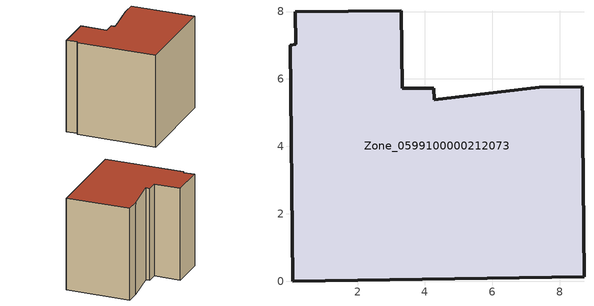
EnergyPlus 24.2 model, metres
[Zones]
Zone_0599100000212073
 floor ground (C_G): 3.32,5.72 4.27,5.73 4.27,5.38 7.38,5.76 8.66,5.77 8.72,0.13 0.08,0 0.01,7 0.17,7.04 0.15,8 3.3,8.02 z0
 wall outside (C_F): 8.72,0.13 8.66,5.77 7.38,5.76 4.27,5.38 4.27,5.73 3.32,5.72 3.3,8.02 0.15,8 0.17,7.04 0.01,7 0.08,0 8.72,0.13 z0:8.24
 roof outside (C_R): 4.27,5.73 3.32,5.72 3.3,8.02 0.15,8 0.17,7.04 0.01,7 0.08,0 8.72,0.13 8.66,5.77 7.38,5.76 4.27,5.38 z8.24
[BUILDING]
Pand.0599100000212073: North Axis=0; Terrain=City; Loads Convergence Tolerance Value=0.04; Temperature Convergence Tolerance Value=0.4; Solar Distribution=FullExterior; Maximum Number of Warmup Days=25; Minimum Number of Warmup Days=1
[Site:Location]
Rotterdam.The.Hague.AP_ZH_NLD Design_Conditions: Latitude=51.96; Longitude=4.45; Time Zone=1; Elevation=-4.5
[SITE:GROUNDTEMPERATURE:BUILDINGSURFACE]
18, 18, 18, 18, 18, 18, 18, 18, 18, 18, 18, 18
[MATERIAL] Thermal Absorptance=0.9; Solar Absorptance=0.7; Visible Absorptance=0.7
Name | Roughness | Thickness | Conductivity | Density | Specific Heat
G.TC.1975-1991 | MediumSmooth | 0.15 | 0.288461 | 540 | 1210
F.TC.1975-1991 | Rough | 0.3 | 0.230769 | 1920 | 840
R.TC.1975-1991 | MediumRough | 0.2 | 0.153846 | 1500 | 1000
[CONSTRUCTION]
C_G: G.TC.1975-1991
C_F: F.TC.1975-1991
C_R: R.TC.1975-1991
[ZONE]
Zone_0599100000212073: Type=1; Multiplier=1; Ceiling Height=Autocalculate; Volume=Autocalculate; Floor Area=autocalculate; Part of Total Floor Area=Yes
[ZONEINFILTRATION:DESIGNFLOWRATE]
Infil_Zone_0599100000212073: Zone or ZoneList or Space or SpaceList=Zone_0599100000212073; Schedule=AlwaysOn; Design Flow Rate Calculation Method=Flow/Area; Flow Rate per Floor Area=0.003; Constant Term Coefficient=1; Temperature Term Coefficient=0; Velocity Term Coefficient=0; Velocity Squared Term Coefficient=0
[HVACTEMPLATE:ZONE:IDEALLOADSAIRSYSTEM]
Zone_0599100000212073: Maximum Heating Supply Air Temperature=50; Minimum Cooling Supply Air Temperature=13; Maximum Heating Supply Air Humidity Ratio=0.0156; Minimum Cooling Supply Air Humidity Ratio=0.0077; Heating Limit=NoLimit; Cooling Limit=NoLimit; Dehumidification Control Type=ConstantSensibleHeatRatio; Cooling Sensible Heat Ratio=0.7; Dehumidification Setpoint=60; Humidification Control Type=None; Humidification Setpoint=30; Outdoor Air Method=None; Outdoor Air Flow Rate per Person=0.00944; Outdoor Air Flow Rate per Zone Floor Area=0; Outdoor Air Flow Rate per Zone=0; Demand Controlled Ventilation Type=None; Outdoor Air Economizer Type=NoEconomizer; Heat Recovery Type=None; Sensible Heat Recovery Effectiveness=0.7; Latent Heat Recovery Effectiveness=0.65
[ZONECONTROL:THERMOSTAT]
ThermostatControl_Zone_0599100000212073: Zone or ZoneList=Zone_0599100000212073; Control Type Schedule=DualSetpointControlType; Control 1=Thermostat_Zone_0599100000212073; Temperature Difference Between Cutout And Setpoint=0
[THERMOSTATSETPOINT:DUALSETPOINT]
Thermostat_Zone_0599100000212073: Heating Setpoint Temperature Schedule=HeatingSetpoint_Zone_0599100000212073; Cooling Setpoint Temperature Schedule=CoolingSetpoint_Zone_0599100000212073
[SCHEDULE:COMPACT]
HeatingSetpoint_Zone_0599100000212073: Through: 12/31, For: AllDays, Until: 24:00, 21
CoolingSetpoint_Zone_0599100000212073: Through: 12/31, For: AllDays, Until: 24:00, 24
DualSetpointControlType: Through: 12/31, For: AllDays, Until: 24:00, 4
AlwaysOn: Through: 12/31, For: AllDays, Until: 24:00, 1
